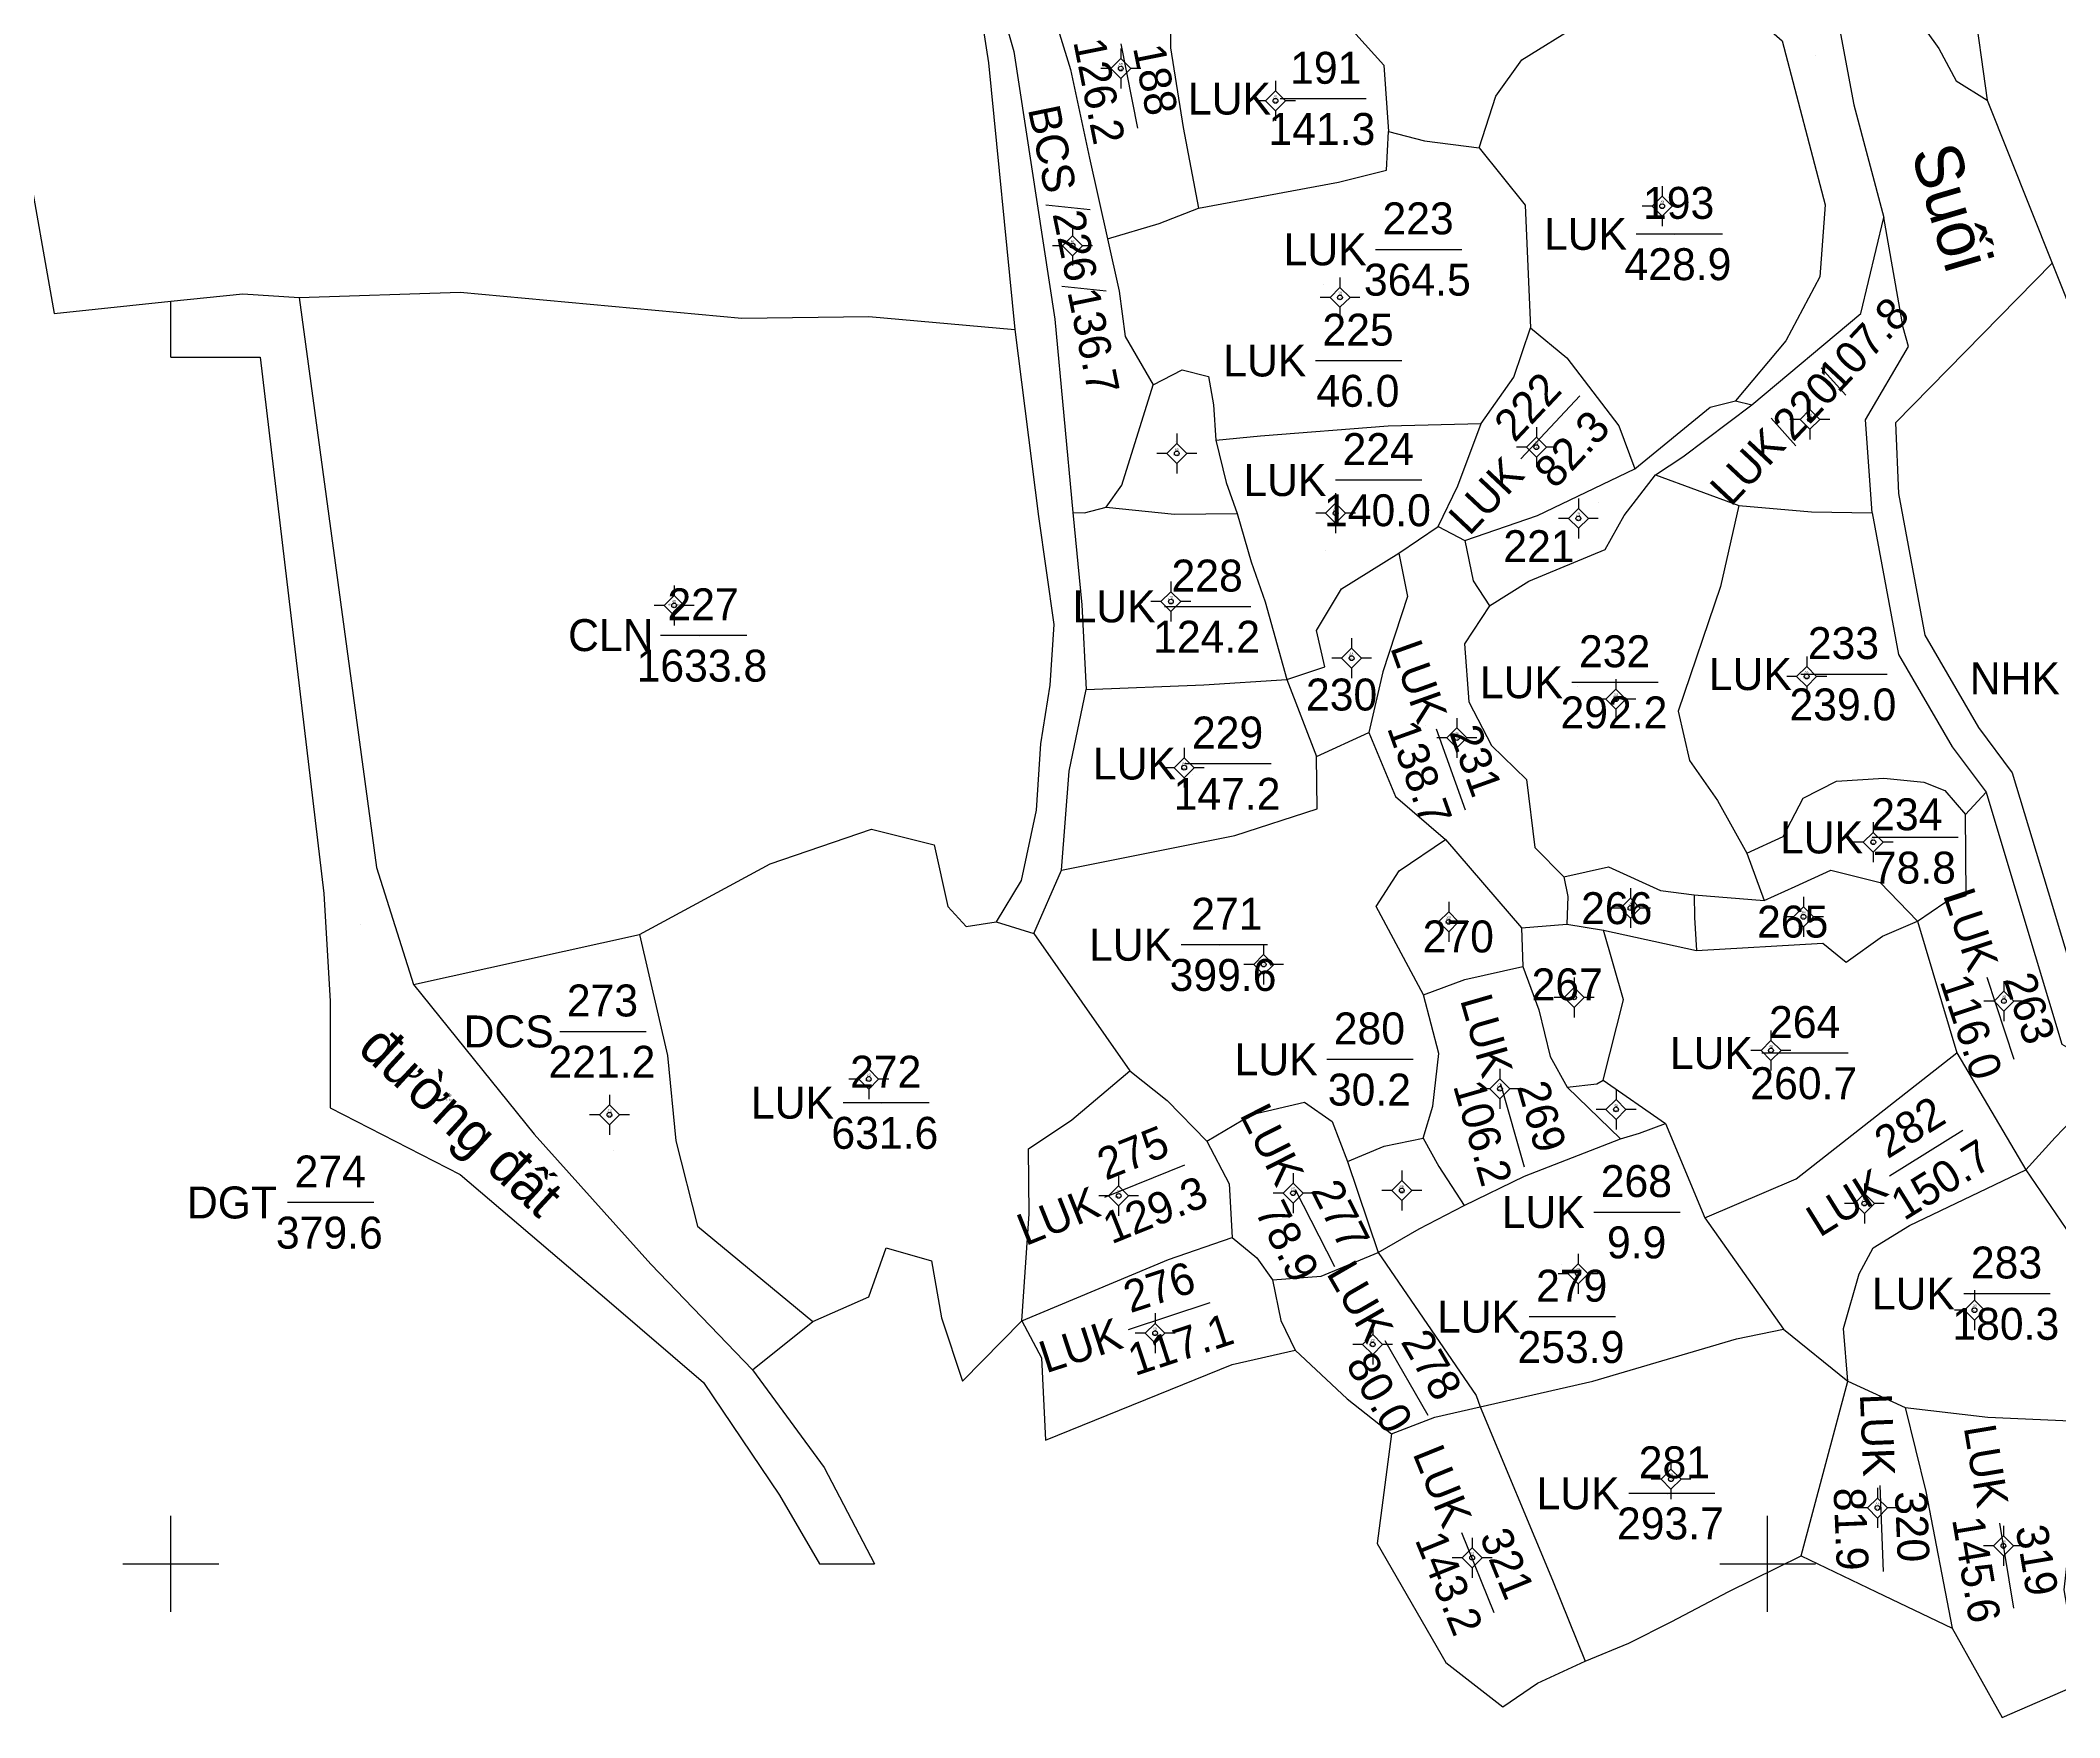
# Model space of a CAD drawing. Extents: x 550890 to 551618, y 1839259 to 1840146.
# Drawn here: x 550991.8 to 551118.3, y 1839490.4 to 1839595.4 of the extents above; entities that cross this region are included whole.
import ezdxf

# ---------------------------------------------------------------- set-up
doc = ezdxf.new("R2010")
doc.units = 0
for name, color, linetype in [('Level 10', 7, 'Continuous'), ('Level 11', 7, 'Continuous'), ('Level 13', 7, 'Continuous'), ('Level 15', 7, 'Continuous'), ('Level 2', 7, 'Continuous'), ('Level 23', 7, 'Continuous'), ('Level 24', 7, 'Continuous'), ('Level 31', 7, 'Continuous'), ('Level 4', 7, 'Continuous'), ('Level 48', 7, 'Continuous'), ('Level 63', 7, 'Continuous')]:
    doc.layers.add(name, color=color, linetype=linetype)

msp = doc.modelspace()

# ---------------------------------------------------------------- linework, layer by layer
at = {"layer": 'Level 10'}
for p, q in [((551110.98, 1839611.42), (551113.76, 1839591.67)), ((551097.99, 1839572.83), (551099.01, 1839572.58)), ((551092.97, 1839568.2), (551098.19, 1839566.27)), ((551076.9, 1839563.29), (551079.37, 1839564.97)), ((551079.37, 1839564.97), (551081.03, 1839564.09)), ((551069.9, 1839555.38), (551071.76, 1839550.56)), ((551071.76, 1839550.56), (551075.03, 1839552.06)), ((551112.39, 1839546.92), (551113.68, 1839548.32)), ((551079.82, 1839545.37), (551084.58, 1839539.82)), ((551098.7, 1839544.51), (551099.79, 1839541.54)), ((551095.4, 1839541.9), (551099.79, 1839541.54)), ((551015.19, 1839536.28), (551029.35, 1839539.41)), ((551054.05, 1839539.48), (551060.07, 1839530.88)), ((551084.58, 1839539.82), (551087.43, 1839540.05)), ((551084.58, 1839539.82), (551084.67, 1839537.41)), ((551087.43, 1839540.05), (551089.72, 1839539.69)), ((551089.72, 1839539.69), (551095.55, 1839538.4)), ((551109.38, 1839540.24), (551111.85, 1839532.01)), ((551111.85, 1839532.01), (551116.18, 1839524.68)), ((551087.44, 1839529.86), (551090.79, 1839526.62)), ((551089.71, 1839530.29), (551093.6, 1839527.57)), ((551093.6, 1839527.57), (551096.06, 1839521.67)), ((551073.69, 1839525.2), (551075.62, 1839519.49)), ((551096.06, 1839521.67), (551100.99, 1839514.69)), ((551036.43, 1839512.16), (551040.21, 1839515.17)), ((551100.99, 1839514.69), (551105.03, 1839511.45)), ((551102.11, 1839500.51), (551105.03, 1839511.45)), ((551105.03, 1839511.45), (551108.61, 1839509.8))]:
    msp.add_line(p, q, dxfattribs=at)
for points in [[(551053.44, 1839601.26), (551055.06, 1839597.77), (551056.34, 1839593.58), (551057.54, 1839588.04), (551058.66, 1839582.98)], [(551062.57, 1839598.57), (551062.61, 1839594.94), (551063.39, 1839589.96), (551064.36, 1839584.9)], [(551072.28, 1839597.96), (551075.96, 1839593.85), (551076.25, 1839589.7)], [(551088.17, 1839596.4), (551090.48, 1839597.7), (551098.46, 1839597.52), (551100.92, 1839595.38), (551103.61, 1839585.1), (551103.28, 1839580.6), (551101.14, 1839576.6), (551097.99, 1839572.83)], [(551081.93, 1839588.67), (551082.99, 1839591.91), (551084.61, 1839594.18), (551088.17, 1839596.4)], [(551064.36, 1839584.9), (551073.13, 1839586.53), (551076.14, 1839587.27), (551076.25, 1839589.7)], [(551076.25, 1839589.7), (551078.52, 1839589.11), (551081.93, 1839588.67)], [(551081.93, 1839588.67), (551084.82, 1839585.09), (551085.15, 1839577.41)], [(551058.66, 1839582.98), (551061.9, 1839583.94), (551064.36, 1839584.9)], [(551099.01, 1839572.58), (551105.85, 1839578.3), (551107.29, 1839584.32)], [(551058.66, 1839582.98), (551059.4, 1839579.71), (551059.76, 1839576.87), (551061.52, 1839573.83)], [(551117.83, 1839581.45), (551124.54, 1839564.61), (551126.95, 1839554.54), (551128.25, 1839545.83), (551138.4, 1839533.43), (551143.6, 1839525.14), (551151.67, 1839517.91)], [(551008.03, 1839579.31), (551018.12, 1839579.63), (551035.77, 1839578.02), (551043.72, 1839578.11), (551052.85, 1839577.31)], [(551082.07, 1839571.41), (551084.1, 1839574.31), (551085.15, 1839577.41)], [(551085.15, 1839577.41), (551087.43, 1839575.52), (551090.69, 1839571.26), (551091.68, 1839568.58)], [(551058.58, 1839566.18), (551059.55, 1839567.56), (551061.52, 1839573.83)], [(551061.52, 1839573.83), (551063.33, 1839574.77), (551064.99, 1839574.36), (551065.3, 1839572.59), (551065.45, 1839570.36)], [(551091.68, 1839568.58), (551096.4, 1839572.43), (551097.99, 1839572.83)], [(551092.97, 1839568.2), (551094.69, 1839569.32), (551099.01, 1839572.58)], [(551065.45, 1839570.36), (551068.24, 1839570.65), (551076.24, 1839571.27), (551082.07, 1839571.41)], [(551079.37, 1839564.97), (551080.61, 1839567.52), (551082.07, 1839571.41)], [(551065.45, 1839570.36), (551066.09, 1839567.72), (551066.78, 1839565.78)], [(551081.03, 1839564.09), (551085.59, 1839565.65), (551091.68, 1839568.58)], [(551082.59, 1839559.99), (551085.05, 1839561.53), (551089.82, 1839563.52), (551091.02, 1839565.65), (551092.97, 1839568.2)], [(551056.48, 1839565.84), (551057.22, 1839565.82), (551058.58, 1839566.18)], [(551058.58, 1839566.18), (551062.86, 1839565.74), (551066.78, 1839565.78)], [(551098.19, 1839566.27), (551097.06, 1839561.21), (551094.41, 1839553.4), (551095.1, 1839550.3), (551096.86, 1839547.8), (551098.7, 1839544.51)], [(551098.19, 1839566.27), (551102.75, 1839565.89), (551106.55, 1839565.81)], [(551066.78, 1839565.78), (551067.65, 1839562.75), (551068.54, 1839560.24), (551069.9, 1839555.38)], [(551081.03, 1839564.09), (551081.57, 1839561.57), (551082.59, 1839559.99)], [(551069.9, 1839555.38), (551072.27, 1839556.18), (551071.74, 1839558.44), (551073.31, 1839561.05), (551076.9, 1839563.29)], [(551076.9, 1839563.29), (551077.44, 1839560.57), (551075.91, 1839555.87), (551075.03, 1839552.06)], [(551082.59, 1839559.99), (551081.02, 1839557.61), (551081.3, 1839553.99), (551082.72, 1839551.24), (551084.91, 1839549.12), (551085.42, 1839544.86), (551087.24, 1839543.03)], [(551057.32, 1839554.76), (551064.7, 1839555.04), (551069.9, 1839555.38)], [(551075.03, 1839552.06), (551076.7, 1839548.05), (551079.82, 1839545.37)], [(551055.78, 1839543.44), (551066.64, 1839545.61), (551071.79, 1839547.29), (551071.76, 1839550.56)], [(551098.7, 1839544.51), (551100.98, 1839545.54), (551102.23, 1839547.96), (551104.31, 1839549.02), (551107.28, 1839549.21), (551109.79, 1839548.96), (551111.09, 1839548.43), (551112.39, 1839546.92)], [(551029.35, 1839539.41), (551037.53, 1839543.83), (551043.88, 1839546), (551047.8, 1839545.03), (551048.67, 1839541.16), (551049.82, 1839539.91), (551051.69, 1839540.2)], [(551109.38, 1839540.24), (551111.09, 1839541.41), (551112.44, 1839541.86), (551112.39, 1839546.92)], [(551078.45, 1839535.64), (551075.48, 1839541.17), (551076.92, 1839543.39), (551079.82, 1839545.37)], [(551087.24, 1839543.03), (551090.03, 1839543.64), (551093.29, 1839542.17), (551095.4, 1839541.9)], [(551099.79, 1839541.54), (551101.72, 1839542.41), (551103.96, 1839543.45), (551107.06, 1839542.67), (551109.38, 1839540.24)], [(551087.24, 1839543.03), (551087.49, 1839541.79), (551087.43, 1839540.05)], [(551095.4, 1839541.9), (551095.42, 1839540.48), (551095.55, 1839538.4)], [(551029.35, 1839539.41), (551031.11, 1839531.84), (551031.62, 1839526.5), (551032.98, 1839521.15), (551040.21, 1839515.17)], [(551089.71, 1839530.29), (551090.97, 1839535.33), (551089.72, 1839539.69)], [(551095.55, 1839538.4), (551103.47, 1839538.87), (551104.93, 1839537.67), (551107.19, 1839539.31), (551109.38, 1839540.24)], [(551078.45, 1839535.64), (551081.04, 1839536.6), (551084.67, 1839537.41)], [(551084.67, 1839537.41), (551085.67, 1839534.69), (551086.38, 1839531.78), (551087.44, 1839529.86)], [(551078.43, 1839526.66), (551079.03, 1839528.66), (551079.42, 1839531.96), (551078.45, 1839535.64)], [(551096.06, 1839521.67), (551101.78, 1839524.11), (551111.85, 1839532.01)], [(551053.3, 1839515.22), (551053.75, 1839521.92), (551053.72, 1839526), (551056.42, 1839527.81), (551060.07, 1839530.88)], [(551060.07, 1839530.88), (551062.4, 1839529.02), (551064.89, 1839526.46)], [(551116.18, 1839524.68), (551118.02, 1839526.69), (551120.62, 1839529.42), (551121.65, 1839530.7)], [(551087.44, 1839529.86), (551089.31, 1839530.06), (551089.71, 1839530.29)], [(551064.89, 1839526.46), (551067.71, 1839528.15), (551070.99, 1839528.92), (551072.74, 1839527.7), (551073.69, 1839525.2)], [(551090.79, 1839526.62), (551091.97, 1839526.98), (551093.6, 1839527.57)], [(551064.89, 1839526.46), (551066.29, 1839523.79), (551066.46, 1839520.43)], [(551073.69, 1839525.2), (551075.99, 1839526.15), (551078.43, 1839526.66)], [(551078.43, 1839526.66), (551079.42, 1839524.88), (551081, 1839522.45)], [(551081, 1839522.45), (551084.77, 1839524.28), (551090.79, 1839526.62)], [(551105.03, 1839511.45), (551104.75, 1839514.74), (551105.74, 1839518.17), (551106.61, 1839519.79), (551108.88, 1839521.19), (551116.18, 1839524.68)], [(551116.18, 1839524.68), (551119.3, 1839520.08), (551120.63, 1839514.37)], [(551075.62, 1839519.49), (551078.17, 1839520.97), (551081, 1839522.45)], [(551053.3, 1839515.22), (551062.49, 1839519.06), (551066.46, 1839520.43)], [(551066.46, 1839520.43), (551068.02, 1839519.16), (551069, 1839517.78)], [(551040.21, 1839515.17), (551043.71, 1839516.72), (551044.8, 1839519.78), (551047.64, 1839518.97), (551048.26, 1839515.4), (551049.57, 1839511.43), (551053.3, 1839515.22)], [(551069, 1839517.78), (551072.04, 1839518.02), (551075.62, 1839519.49)], [(551075.62, 1839519.49), (551081.74, 1839510.55), (551082.01, 1839509.84)], [(551069, 1839517.78), (551069.52, 1839515.24), (551070.42, 1839513.39)], [(551053.3, 1839515.22), (551054.52, 1839512.91), (551054.78, 1839507.75), (551066.47, 1839512.49), (551070.42, 1839513.39)], [(551082.01, 1839509.84), (551089.05, 1839511.43), (551098.06, 1839514.09), (551100.99, 1839514.69)], [(551070.42, 1839513.39), (551073.68, 1839510.33), (551076.44, 1839508.14)], [(551076.44, 1839508.14), (551079.17, 1839509.18), (551082.01, 1839509.84)], [(551082.01, 1839509.84), (551086.53, 1839498.98), (551088.57, 1839493.91)], [(551108.61, 1839509.8), (551113.79, 1839509.19), (551118.97, 1839508.96)], [(551108.61, 1839509.8), (551109.91, 1839504.53), (551111.56, 1839495.98)], [(551076.44, 1839508.14), (551075.54, 1839501.28), (551079.84, 1839493.82), (551083.42, 1839491.04), (551085.58, 1839492.52), (551088.57, 1839493.91)], [(551111.56, 1839495.98), (551114.69, 1839490.37), (551119.6, 1839492.5), (551118.57, 1839498.37), (551119.11, 1839503.15)], [(551088.57, 1839493.91), (551091.31, 1839495.04), (551093.96, 1839496.36), (551097.58, 1839498.27), (551102.11, 1839500.51)], [(551102.11, 1839500.51), (551106.8, 1839498.25), (551111.56, 1839495.98)]]:
    msp.add_lwpolyline(points, dxfattribs=at)
at = {"layer": 'Level 11'}
for p, q in [((551059.49, 1839594.27), (551058.87, 1839593.64)), ((551059.49, 1839594.89), (551059.49, 1839594.27)), ((551060.12, 1839593.64), (551059.49, 1839594.27)), ((551058.87, 1839593.64), (551058.24, 1839593.64)), ((551058.87, 1839593.64), (551059.49, 1839593.02)), ((551059.49, 1839593.02), (551060.12, 1839593.64)), ((551059.49, 1839593.02), (551059.49, 1839592.39)), ((551060.74, 1839593.64), (551060.12, 1839593.64)), ((551069.18, 1839592.87), (551069.18, 1839592.24)), ((551068.56, 1839591.62), (551067.93, 1839591.62)), ((551069.18, 1839592.24), (551068.56, 1839591.62)), ((551068.56, 1839591.62), (551069.18, 1839590.99)), ((551069.81, 1839591.62), (551069.18, 1839592.24)), ((551069.18, 1839590.99), (551069.81, 1839591.62)), ((551070.43, 1839591.62), (551069.81, 1839591.62)), ((551069.18, 1839590.99), (551069.18, 1839590.37)), ((551093.4, 1839586.27), (551093.4, 1839585.64)), ((551092.77, 1839585.02), (551092.15, 1839585.02)), ((551093.4, 1839585.64), (551092.77, 1839585.02)), ((551092.77, 1839585.02), (551093.4, 1839584.39)), ((551094.02, 1839585.02), (551093.4, 1839585.64)), ((551093.4, 1839584.39), (551094.02, 1839585.02)), ((551094.65, 1839585.02), (551094.02, 1839585.02)), ((551056.47, 1839583.8), (551056.47, 1839583.17)), ((551093.4, 1839584.39), (551093.4, 1839583.77)), ((551055.85, 1839582.55), (551055.22, 1839582.55)), ((551056.47, 1839583.17), (551055.85, 1839582.55)), ((551055.85, 1839582.55), (551056.47, 1839581.92)), ((551057.1, 1839582.55), (551056.47, 1839583.17)), ((551056.47, 1839581.92), (551057.1, 1839582.55)), ((551057.72, 1839582.55), (551057.1, 1839582.55)), ((551056.47, 1839581.92), (551056.47, 1839581.3)), ((551073.22, 1839579.94), (551072.6, 1839579.31)), ((551073.22, 1839580.56), (551073.22, 1839579.94)), ((551073.85, 1839579.31), (551073.22, 1839579.94)), ((551072.6, 1839579.31), (551071.97, 1839579.31)), ((551072.6, 1839579.31), (551073.22, 1839578.69)), ((551073.22, 1839578.69), (551073.85, 1839579.31)), ((551073.22, 1839578.69), (551073.22, 1839578.06)), ((551074.47, 1839579.31), (551073.85, 1839579.31)), ((551102.65, 1839572.3), (551102.03, 1839571.67)), ((551102.65, 1839572.92), (551102.65, 1839572.3)), ((551103.28, 1839571.67), (551102.65, 1839572.3)), ((551085.52, 1839571.18), (551085.52, 1839570.56)), ((551102.03, 1839571.67), (551101.4, 1839571.67)), ((551102.03, 1839571.67), (551102.65, 1839571.05)), ((551102.65, 1839571.05), (551103.28, 1839571.67)), ((551102.65, 1839571.05), (551102.65, 1839570.42)), ((551103.9, 1839571.67), (551103.28, 1839571.67)), ((551063, 1839570.16), (551062.37, 1839569.54)), ((551063, 1839570.79), (551063, 1839570.16)), ((551063.62, 1839569.54), (551063, 1839570.16)), ((551084.9, 1839569.93), (551084.27, 1839569.93)), ((551085.52, 1839570.56), (551084.9, 1839569.93)), ((551084.9, 1839569.93), (551085.52, 1839569.31)), ((551086.15, 1839569.93), (551085.52, 1839570.56)), ((551085.52, 1839569.31), (551086.15, 1839569.93)), ((551086.77, 1839569.93), (551086.15, 1839569.93)), ((551062.37, 1839569.54), (551061.75, 1839569.54)), ((551062.37, 1839569.54), (551063, 1839568.91)), ((551063, 1839568.91), (551063.62, 1839569.54)), ((551063, 1839568.91), (551063, 1839568.29)), ((551064.25, 1839569.54), (551063.62, 1839569.54)), ((551085.52, 1839569.31), (551085.52, 1839568.68)), ((551072.95, 1839566.43), (551072.32, 1839565.8)), ((551072.95, 1839567.05), (551072.95, 1839566.43)), ((551073.57, 1839565.8), (551072.95, 1839566.43)), ((551088.15, 1839566.1), (551087.53, 1839565.47)), ((551088.15, 1839566.72), (551088.15, 1839566.1)), ((551088.78, 1839565.47), (551088.15, 1839566.1)), ((551072.32, 1839565.8), (551071.7, 1839565.8)), ((551072.32, 1839565.8), (551072.95, 1839565.18)), ((551072.95, 1839565.18), (551073.57, 1839565.8)), ((551072.95, 1839565.18), (551072.95, 1839564.55)), ((551074.2, 1839565.8), (551073.57, 1839565.8)), ((551087.53, 1839565.47), (551086.9, 1839565.47)), ((551087.53, 1839565.47), (551088.15, 1839564.85)), ((551088.15, 1839564.85), (551088.78, 1839565.47)), ((551088.15, 1839564.85), (551088.15, 1839564.22)), ((551089.4, 1839565.47), (551088.78, 1839565.47)), ((551031.52, 1839561.27), (551031.52, 1839560.64)), ((551062.63, 1839560.88), (551062, 1839560.26)), ((551062.63, 1839561.51), (551062.63, 1839560.88)), ((551063.25, 1839560.26), (551062.63, 1839560.88)), ((551030.89, 1839560.02), (551030.27, 1839560.02)), ((551031.52, 1839560.64), (551030.89, 1839560.02)), ((551030.89, 1839560.02), (551031.52, 1839559.39)), ((551032.14, 1839560.02), (551031.52, 1839560.64)), ((551031.52, 1839559.39), (551032.14, 1839560.02)), ((551032.77, 1839560.02), (551032.14, 1839560.02)), ((551062, 1839560.26), (551061.38, 1839560.26)), ((551062, 1839560.26), (551062.63, 1839559.63)), ((551062.63, 1839559.63), (551063.25, 1839560.26)), ((551062.63, 1839559.63), (551062.63, 1839559.01)), ((551063.88, 1839560.26), (551063.25, 1839560.26)), ((551031.52, 1839559.39), (551031.52, 1839558.77)), ((551073.95, 1839557.35), (551073.32, 1839556.72)), ((551073.95, 1839557.97), (551073.95, 1839557.35)), ((551074.57, 1839556.72), (551073.95, 1839557.35)), ((551073.32, 1839556.72), (551072.7, 1839556.72)), ((551073.32, 1839556.72), (551073.95, 1839556.1)), ((551073.95, 1839556.1), (551074.57, 1839556.72)), ((551073.95, 1839556.1), (551073.95, 1839555.47)), ((551075.2, 1839556.72), (551074.57, 1839556.72)), ((551102.45, 1839556.2), (551101.82, 1839555.57)), ((551102.45, 1839556.82), (551102.45, 1839556.2)), ((551103.07, 1839555.57), (551102.45, 1839556.2)), ((551090.5, 1839554.77), (551089.87, 1839554.15)), ((551090.5, 1839555.4), (551090.5, 1839554.77)), ((551091.12, 1839554.15), (551090.5, 1839554.77)), ((551101.82, 1839555.57), (551101.2, 1839555.57)), ((551101.82, 1839555.57), (551102.45, 1839554.95)), ((551102.45, 1839554.95), (551103.07, 1839555.57)), ((551102.45, 1839554.95), (551102.45, 1839554.32)), ((551103.7, 1839555.57), (551103.07, 1839555.57)), ((551089.87, 1839554.15), (551089.25, 1839554.15)), ((551089.87, 1839554.15), (551090.5, 1839553.52)), ((551090.5, 1839553.52), (551091.12, 1839554.15)), ((551090.5, 1839553.52), (551090.5, 1839552.9)), ((551091.75, 1839554.15), (551091.12, 1839554.15)), ((551080.54, 1839552.35), (551079.92, 1839551.72)), ((551080.54, 1839552.97), (551080.54, 1839552.35)), ((551081.17, 1839551.72), (551080.54, 1839552.35)), ((551063.46, 1839551.11), (551063.46, 1839550.48)), ((551079.92, 1839551.72), (551079.29, 1839551.72)), ((551079.92, 1839551.72), (551080.54, 1839551.1)), ((551080.54, 1839551.1), (551081.17, 1839551.72)), ((551080.54, 1839551.1), (551080.54, 1839550.47)), ((551081.79, 1839551.72), (551081.17, 1839551.72)), ((551062.84, 1839549.86), (551062.21, 1839549.86)), ((551063.46, 1839550.48), (551062.84, 1839549.86)), ((551062.84, 1839549.86), (551063.46, 1839549.23)), ((551064.09, 1839549.86), (551063.46, 1839550.48)), ((551063.46, 1839549.23), (551064.09, 1839549.86)), ((551064.71, 1839549.86), (551064.09, 1839549.86)), ((551063.46, 1839549.23), (551063.46, 1839548.61)), ((551106.62, 1839545.81), (551105.99, 1839545.19)), ((551106.62, 1839546.44), (551106.62, 1839545.81)), ((551107.24, 1839545.19), (551106.62, 1839545.81)), ((551105.99, 1839545.19), (551105.37, 1839545.19)), ((551105.99, 1839545.19), (551106.62, 1839544.56)), ((551106.62, 1839544.56), (551107.24, 1839545.19)), ((551106.62, 1839544.56), (551106.62, 1839543.94)), ((551107.87, 1839545.19), (551107.24, 1839545.19)), ((551091.41, 1839542.32), (551091.41, 1839541.69)), ((551080.03, 1839540.83), (551079.4, 1839540.2)), ((551080.03, 1839541.45), (551080.03, 1839540.83)), ((551080.65, 1839540.2), (551080.03, 1839540.83)), ((551090.78, 1839541.07), (551090.16, 1839541.07)), ((551091.41, 1839541.69), (551090.78, 1839541.07)), ((551090.78, 1839541.07), (551091.41, 1839540.44)), ((551092.03, 1839541.07), (551091.41, 1839541.69)), ((551091.41, 1839540.44), (551092.03, 1839541.07)), ((551092.66, 1839541.07), (551092.03, 1839541.07)), ((551102.25, 1839541.14), (551101.63, 1839540.52)), ((551102.25, 1839541.77), (551102.25, 1839541.14)), ((551102.88, 1839540.52), (551102.25, 1839541.14)), ((551079.4, 1839540.2), (551078.78, 1839540.2)), ((551079.4, 1839540.2), (551080.03, 1839539.58)), ((551080.03, 1839539.58), (551080.65, 1839540.2)), ((551080.03, 1839539.58), (551080.03, 1839538.95)), ((551081.28, 1839540.2), (551080.65, 1839540.2)), ((551091.41, 1839540.44), (551091.41, 1839539.82)), ((551101.63, 1839540.52), (551101, 1839540.52)), ((551101.63, 1839540.52), (551102.25, 1839539.89)), ((551102.25, 1839539.89), (551102.88, 1839540.52)), ((551102.25, 1839539.89), (551102.25, 1839539.27)), ((551103.5, 1839540.52), (551102.88, 1839540.52)), ((551068.44, 1839538.15), (551067.82, 1839537.53)), ((551068.44, 1839538.78), (551068.44, 1839538.15)), ((551069.07, 1839537.53), (551068.44, 1839538.15)), ((551067.82, 1839537.53), (551067.19, 1839537.53)), ((551067.82, 1839537.53), (551068.44, 1839536.9)), ((551068.44, 1839536.9), (551069.07, 1839537.53)), ((551068.44, 1839536.9), (551068.44, 1839536.28)), ((551069.69, 1839537.53), (551069.07, 1839537.53)), ((551087.88, 1839536.09), (551087.26, 1839535.47)), ((551087.88, 1839536.72), (551087.88, 1839536.09)), ((551088.51, 1839535.47), (551087.88, 1839536.09)), ((551114.8, 1839535.86), (551114.18, 1839535.24)), ((551114.8, 1839536.49), (551114.8, 1839535.86)), ((551115.43, 1839535.24), (551114.8, 1839535.86)), ((551087.26, 1839535.47), (551086.63, 1839535.47)), ((551087.26, 1839535.47), (551087.88, 1839534.84)), ((551087.88, 1839534.84), (551088.51, 1839535.47)), ((551087.88, 1839534.84), (551087.88, 1839534.22)), ((551089.13, 1839535.47), (551088.51, 1839535.47)), ((551114.18, 1839535.24), (551113.55, 1839535.24)), ((551114.18, 1839535.24), (551114.8, 1839534.61)), ((551114.8, 1839534.61), (551115.43, 1839535.24)), ((551114.8, 1839534.61), (551114.8, 1839533.99)), ((551116.05, 1839535.24), (551115.43, 1839535.24)), ((551100.21, 1839533.4), (551100.21, 1839532.77)), ((551099.59, 1839532.15), (551098.96, 1839532.15)), ((551100.21, 1839532.77), (551099.59, 1839532.15)), ((551099.59, 1839532.15), (551100.21, 1839531.52)), ((551100.84, 1839532.15), (551100.21, 1839532.77)), ((551100.21, 1839531.52), (551100.84, 1839532.15)), ((551101.46, 1839532.15), (551100.84, 1839532.15)), ((551043.71, 1839530.98), (551043.08, 1839530.36)), ((551043.71, 1839531.61), (551043.71, 1839530.98)), ((551044.33, 1839530.36), (551043.71, 1839530.98)), ((551083.24, 1839531), (551083.24, 1839530.38)), ((551100.21, 1839531.52), (551100.21, 1839530.9)), ((551027.47, 1839529.37), (551027.47, 1839528.75)), ((551043.08, 1839530.36), (551042.46, 1839530.36)), ((551043.08, 1839530.36), (551043.71, 1839529.73)), ((551043.71, 1839529.73), (551044.33, 1839530.36)), ((551043.71, 1839529.73), (551043.71, 1839529.11)), ((551044.96, 1839530.36), (551044.33, 1839530.36)), ((551082.61, 1839529.75), (551081.99, 1839529.75)), ((551083.24, 1839530.38), (551082.61, 1839529.75)), ((551082.61, 1839529.75), (551083.24, 1839529.13)), ((551083.86, 1839529.75), (551083.24, 1839530.38)), ((551083.24, 1839529.13), (551083.86, 1839529.75)), ((551084.49, 1839529.75), (551083.86, 1839529.75)), ((551090.51, 1839529.71), (551090.51, 1839529.08)), ((551026.85, 1839528.12), (551026.22, 1839528.12)), ((551027.47, 1839528.75), (551026.85, 1839528.12)), ((551026.85, 1839528.12), (551027.47, 1839527.5)), ((551028.1, 1839528.12), (551027.47, 1839528.75)), ((551027.47, 1839527.5), (551028.1, 1839528.12)), ((551028.72, 1839528.12), (551028.1, 1839528.12)), ((551083.24, 1839529.13), (551083.24, 1839528.5)), ((551089.88, 1839528.46), (551089.26, 1839528.46)), ((551090.51, 1839529.08), (551089.88, 1839528.46)), ((551089.88, 1839528.46), (551090.51, 1839527.83)), ((551091.13, 1839528.46), (551090.51, 1839529.08)), ((551090.51, 1839527.83), (551091.13, 1839528.46)), ((551091.76, 1839528.46), (551091.13, 1839528.46)), ((551027.47, 1839527.5), (551027.47, 1839526.87)), ((551090.51, 1839527.83), (551090.51, 1839527.21)), ((551059.36, 1839524.29), (551059.36, 1839523.67)), ((551070.28, 1839524.46), (551070.28, 1839523.83)), ((551077.09, 1839524.63), (551077.09, 1839524.01)), ((551058.73, 1839523.04), (551058.11, 1839523.04)), ((551059.36, 1839523.67), (551058.73, 1839523.04)), ((551058.73, 1839523.04), (551059.36, 1839522.42)), ((551059.98, 1839523.04), (551059.36, 1839523.67)), ((551059.36, 1839522.42), (551059.98, 1839523.04)), ((551060.61, 1839523.04), (551059.98, 1839523.04)), ((551069.66, 1839523.21), (551069.03, 1839523.21)), ((551070.28, 1839523.83), (551069.66, 1839523.21)), ((551069.66, 1839523.21), (551070.28, 1839522.58)), ((551070.91, 1839523.21), (551070.28, 1839523.83)), ((551070.28, 1839522.58), (551070.91, 1839523.21)), ((551071.53, 1839523.21), (551070.91, 1839523.21)), ((551076.47, 1839523.38), (551075.84, 1839523.38)), ((551077.09, 1839524.01), (551076.47, 1839523.38)), ((551076.47, 1839523.38), (551077.09, 1839522.76)), ((551077.72, 1839523.38), (551077.09, 1839524.01)), ((551077.09, 1839522.76), (551077.72, 1839523.38)), ((551078.34, 1839523.38), (551077.72, 1839523.38)), ((551106.06, 1839523.19), (551105.44, 1839522.56)), ((551106.06, 1839523.81), (551106.06, 1839523.19)), ((551106.69, 1839522.56), (551106.06, 1839523.19)), ((551059.36, 1839522.42), (551059.36, 1839521.79)), ((551070.28, 1839522.58), (551070.28, 1839521.96)), ((551077.09, 1839522.76), (551077.09, 1839522.13)), ((551105.44, 1839522.56), (551104.81, 1839522.56)), ((551105.44, 1839522.56), (551106.06, 1839521.94)), ((551106.06, 1839521.94), (551106.69, 1839522.56)), ((551106.06, 1839521.94), (551106.06, 1839521.31)), ((551107.31, 1839522.56), (551106.69, 1839522.56)), ((551088.13, 1839519.41), (551088.13, 1839518.78)), ((551087.51, 1839518.16), (551086.88, 1839518.16)), ((551088.13, 1839518.78), (551087.51, 1839518.16)), ((551087.51, 1839518.16), (551088.13, 1839517.53)), ((551088.76, 1839518.16), (551088.13, 1839518.78)), ((551088.13, 1839517.53), (551088.76, 1839518.16)), ((551089.38, 1839518.16), (551088.76, 1839518.16)), ((551088.13, 1839517.53), (551088.13, 1839516.91)), ((551112.96, 1839517.13), (551112.96, 1839516.51)), ((551061.64, 1839515.69), (551061.64, 1839515.06)), ((551112.34, 1839515.88), (551111.71, 1839515.88)), ((551112.96, 1839516.51), (551112.34, 1839515.88)), ((551112.34, 1839515.88), (551112.96, 1839515.26)), ((551113.59, 1839515.88), (551112.96, 1839516.51)), ((551112.96, 1839515.26), (551113.59, 1839515.88)), ((551114.21, 1839515.88), (551113.59, 1839515.88)), ((551061.01, 1839514.44), (551060.39, 1839514.44)), ((551061.64, 1839515.06), (551061.01, 1839514.44)), ((551061.01, 1839514.44), (551061.64, 1839513.81)), ((551062.26, 1839514.44), (551061.64, 1839515.06)), ((551061.64, 1839513.81), (551062.26, 1839514.44)), ((551062.89, 1839514.44), (551062.26, 1839514.44)), ((551075.27, 1839514.36), (551074.64, 1839513.74)), ((551075.27, 1839514.99), (551075.27, 1839514.36)), ((551075.89, 1839513.74), (551075.27, 1839514.36)), ((551112.96, 1839515.26), (551112.96, 1839514.63)), ((551061.64, 1839513.81), (551061.64, 1839513.19)), ((551074.64, 1839513.74), (551074.02, 1839513.74)), ((551074.64, 1839513.74), (551075.27, 1839513.11)), ((551075.27, 1839513.11), (551075.89, 1839513.74)), ((551075.27, 1839513.11), (551075.27, 1839512.49)), ((551076.52, 1839513.74), (551075.89, 1839513.74)), ((551093.95, 1839506.55), (551093.95, 1839505.92)), ((551093.33, 1839505.3), (551092.7, 1839505.3)), ((551093.95, 1839505.92), (551093.33, 1839505.3)), ((551093.33, 1839505.3), (551093.95, 1839504.67)), ((551094.58, 1839505.3), (551093.95, 1839505.92)), ((551093.95, 1839504.67), (551094.58, 1839505.3)), ((551095.2, 1839505.3), (551094.58, 1839505.3)), ((551093.95, 1839504.67), (551093.95, 1839504.05)), ((551106.88, 1839504.12), (551106.26, 1839503.5)), ((551106.88, 1839504.75), (551106.88, 1839504.12)), ((551107.51, 1839503.5), (551106.88, 1839504.12)), ((551106.26, 1839503.5), (551105.63, 1839503.5)), ((551106.26, 1839503.5), (551106.88, 1839502.87)), ((551106.88, 1839502.87), (551107.51, 1839503.5)), ((551106.88, 1839502.87), (551106.88, 1839502.25)), ((551108.13, 1839503.5), (551107.51, 1839503.5)), ((551081.5, 1839501.63), (551081.5, 1839501.01)), ((551114.77, 1839501.75), (551114.15, 1839501.12)), ((551114.77, 1839502.37), (551114.77, 1839501.75)), ((551115.4, 1839501.12), (551114.77, 1839501.75)), ((551080.87, 1839500.38), (551080.25, 1839500.38)), ((551081.5, 1839501.01), (551080.87, 1839500.38)), ((551080.87, 1839500.38), (551081.5, 1839499.76)), ((551082.12, 1839500.38), (551081.5, 1839501.01)), ((551081.5, 1839499.76), (551082.12, 1839500.38)), ((551082.75, 1839500.38), (551082.12, 1839500.38)), ((551114.15, 1839501.12), (551113.52, 1839501.12)), ((551114.15, 1839501.12), (551114.77, 1839500.5)), ((551114.77, 1839500.5), (551115.4, 1839501.12)), ((551114.77, 1839500.5), (551114.77, 1839499.87)), ((551116.02, 1839501.12), (551115.4, 1839501.12)), ((551081.5, 1839499.76), (551081.5, 1839499.13))]:
    msp.add_line(p, q, dxfattribs=at)
for centre in [(551059.49, 1839593.64), (551069.18, 1839591.62), (551093.4, 1839585.02), (551056.47, 1839582.55), (551073.22, 1839579.31), (551102.65, 1839571.67), (551085.52, 1839569.93), (551063, 1839569.54), (551072.95, 1839565.8), (551088.15, 1839565.47), (551031.52, 1839560.02), (551062.63, 1839560.26), (551073.95, 1839556.72), (551102.45, 1839555.57), (551090.5, 1839554.15), (551080.54, 1839551.72), (551063.46, 1839549.86), (551106.62, 1839545.19), (551091.41, 1839541.07), (551102.25, 1839540.52), (551080.03, 1839540.2), (551068.44, 1839537.53), (551087.88, 1839535.47), (551114.8, 1839535.24), (551100.21, 1839532.15), (551043.71, 1839530.36), (551083.24, 1839529.75), (551027.47, 1839528.12), (551090.51, 1839528.46), (551059.36, 1839523.04), (551070.28, 1839523.21), (551077.09, 1839523.38), (551106.06, 1839522.56), (551088.13, 1839518.16), (551112.96, 1839515.88), (551061.64, 1839514.44), (551075.27, 1839513.74), (551093.95, 1839505.3), (551106.88, 1839503.5), (551081.5, 1839500.38), (551114.77, 1839501.12)]:
    msp.add_circle(centre, 0.15, dxfattribs=at)
at = {"layer": 'Level 13'}
for p, q in [((551059.49, 1839595.19), (551060.55, 1839589.9)), ((551103, 1839594.46), (551103, 1839594.46)), ((551059.65, 1839593.21), (551059.65, 1839593.21)), ((551069.47, 1839591.76), (551074.87, 1839591.76)), ((551069.61, 1839591.78), (551069.61, 1839591.78)), ((551054.79, 1839585.11), (551057.57, 1839584.82)), ((551056.4, 1839584.19), (551056.4, 1839584.19)), ((551091.77, 1839583.29), (551097.17, 1839583.29)), ((551094.19, 1839583.23), (551094.19, 1839583.23)), ((551075.45, 1839582.32), (551080.85, 1839582.32)), ((551055.8, 1839580.02), (551058.58, 1839579.73)), ((551072.17, 1839580.09), (551072.17, 1839580.09)), ((551071.69, 1839575.36), (551077.09, 1839575.36)), ((551104.89, 1839573.18), (551103.36, 1839574.9)), ((551105.11, 1839575.12), (551105.11, 1839575.12)), ((551084.55, 1839569.21), (551088.25, 1839573.14)), ((551101.77, 1839570.01), (551100.23, 1839571.74)), ((551062.94, 1839570.28), (551062.94, 1839570.28)), ((551086.35, 1839570.79), (551086.35, 1839570.79)), ((551072.94, 1839567.88), (551078.34, 1839567.88)), ((551089.44, 1839566.45), (551089.44, 1839566.45)), ((551072.29, 1839563.45), (551072.29, 1839563.45)), ((551062.24, 1839559.96), (551067.64, 1839559.96)), ((551062.73, 1839560.51), (551062.73, 1839560.51)), ((551030.67, 1839558.15), (551036.07, 1839558.15)), ((551033.08, 1839558.09), (551033.08, 1839558.09)), ((551074.18, 1839556.96), (551074.18, 1839556.96)), ((551087.75, 1839555.22), (551093.15, 1839555.22)), ((551088.08, 1839554.95), (551088.08, 1839554.95)), ((551102.09, 1839555.72), (551107.49, 1839555.72)), ((551102.09, 1839555.46), (551102.09, 1839555.46)), ((551078.6, 1839552.47), (551078.6, 1839552.47)), ((551079.24, 1839552.3), (551081.06, 1839547.21)), ((551063.52, 1839550.12), (551068.92, 1839550.12)), ((551064.01, 1839549.45), (551064.01, 1839549.45)), ((551105.82, 1839544.75), (551105.82, 1839544.75)), ((551106.54, 1839545.5), (551111.94, 1839545.5)), ((551091.44, 1839541.04), (551091.44, 1839541.04)), ((551011.85, 1839540.02), (551011.85, 1839540.02)), ((551079.89, 1839540.54), (551079.89, 1839540.54)), ((551102.24, 1839540.58), (551102.24, 1839540.58)), ((551063.28, 1839538.78), (551068.68, 1839538.78)), ((551065.69, 1839538.71), (551065.69, 1839538.71)), ((551113.74, 1839536.73), (551115.43, 1839531.6)), ((551113.85, 1839536.57), (551113.85, 1839536.57)), ((551088.22, 1839534.99), (551088.22, 1839534.99)), ((551024.37, 1839533.34), (551029.77, 1839533.34)), ((551099.65, 1839532), (551105.05, 1839532)), ((551072.4, 1839531.6), (551077.8, 1839531.6)), ((551100.24, 1839531.01), (551100.24, 1839531.01)), ((551083.27, 1839530.05), (551084.76, 1839524.86)), ((551083.28, 1839529.98), (551083.28, 1839529.98)), ((551042.1, 1839528.89), (551047.5, 1839528.89)), ((551044.51, 1839528.82), (551044.51, 1839528.82)), ((551090.6, 1839528.47), (551090.6, 1839528.47)), ((551107.64, 1839524.3), (551112.22, 1839527.15)), ((551027.73, 1839525.87), (551027.73, 1839525.87)), ((551058.5, 1839522.97), (551063.51, 1839524.98)), ((551060.03, 1839523.1), (551060.03, 1839523.1)), ((551070.31, 1839523.38), (551070.31, 1839523.38)), ((551070.42, 1839523.44), (551072.87, 1839518.63)), ((551077.49, 1839523.1), (551077.49, 1839523.1)), ((551007.31, 1839522.64), (551012.71, 1839522.64)), ((551089.12, 1839522.03), (551094.52, 1839522.03)), ((551103.25, 1839521.79), (551103.25, 1839521.79)), ((551087.12, 1839518.76), (551087.12, 1839518.76)), ((551112.3, 1839516.93), (551117.7, 1839516.93)), ((551112.71, 1839516.87), (551112.71, 1839516.87)), ((551059.97, 1839514.67), (551065.1, 1839516.36)), ((551085.07, 1839515.48), (551090.47, 1839515.48)), ((551061.97, 1839514.13), (551061.97, 1839514.13)), ((551074.84, 1839513.85), (551074.84, 1839513.85)), ((551076.03, 1839513.99), (551078.73, 1839509.31)), ((551091.3, 1839504.43), (551096.7, 1839504.43)), ((551093.71, 1839504.37), (551093.71, 1839504.37)), ((551107.02, 1839504.91), (551107.24, 1839499.51)), ((551106.52, 1839503.76), (551106.52, 1839503.76)), ((551080.84, 1839501.96), (551082.86, 1839496.95)), ((551114.52, 1839502.55), (551115.41, 1839497.22)), ((551080.94, 1839500.5), (551080.94, 1839500.5)), ((551114.76, 1839500.15), (551114.76, 1839500.15))]:
    msp.add_line(p, q, dxfattribs=at)
at = {"layer": 'Level 23'}
for points in [[(550971.81, 1839747.18), (550975.05, 1839739.21), (550976.28, 1839730.47), (550977.29, 1839721.18), (550977.98, 1839708.69), (550980.41, 1839693.74), (550985.89, 1839642.32), (550987.22, 1839632.48), (550988.69, 1839607.74), (550989.77, 1839594.9), (550990.91, 1839588.36), (550992.69, 1839578.3), (551000, 1839579.07), (551004.5, 1839579.54), (551008.03, 1839579.31)], [(551008.03, 1839579.31), (551012.89, 1839543.6), (551015.19, 1839536.28)], [(551000, 1839575.56), (551005.59, 1839575.57), (551009.58, 1839541.97), (551009.97, 1839535.24), (551009.97, 1839528.56), (551018.13, 1839524.38), (551027.46, 1839516.42), (551033.36, 1839511.35), (551038.12, 1839504.31), (551040.63, 1839500)], [(551015.19, 1839536.28), (551022.75, 1839526.91), (551030.06, 1839518.77), (551036.43, 1839512.16)], [(551036.43, 1839512.16), (551040.92, 1839506.04), (551044.07, 1839500)]]:
    msp.add_lwpolyline(points, dxfattribs=at)
at = {"layer": 'Level 24'}
for p, q in [((551000, 1839575.56), (551000, 1839579.07)), ((551040.63, 1839500), (551044.07, 1839500))]:
    msp.add_line(p, q, dxfattribs=at)
at = {"layer": 'Level 31'}
for p, q in [((551113.76, 1839591.67), (551117.83, 1839581.45)), ((551054.05, 1839539.48), (551055.78, 1839543.44)), ((551051.69, 1839540.2), (551054.05, 1839539.48))]:
    msp.add_line(p, q, dxfattribs=at)
for points in [[(551028.87, 1839670.83), (551030.41, 1839665.47), (551031.39, 1839661.15), (551032.01, 1839657.93), (551032.92, 1839649.42), (551034.96, 1839643.2), (551036.35, 1839639.89), (551038.5, 1839634.46), (551042.07, 1839626.49), (551044.34, 1839619.13), (551044.42, 1839616.06), (551046.23, 1839607.84), (551050.02, 1839603.18), (551050.36, 1839599.54), (551051.21, 1839594), (551052.85, 1839577.31)], [(551098.15, 1839618.64), (551096.74, 1839616.44), (551096.33, 1839615.38), (551102.79, 1839605.99), (551107.31, 1839598.2), (551108.56, 1839597.93), (551110.73, 1839594.89), (551111.81, 1839592.88), (551113.76, 1839591.67)], [(551094.11, 1839616.07), (551094.6, 1839612.88), (551099.06, 1839607.14), (551103.82, 1839599.85), (551105.41, 1839591.38), (551107.29, 1839584.32)], [(551051.82, 1839602.34), (551051.32, 1839599.93), (551052.79, 1839594.71), (551055.37, 1839577.95), (551056.48, 1839565.84)], [(551106.55, 1839565.81), (551106.14, 1839571.64), (551108.82, 1839576.24), (551108.49, 1839577.42), (551107.29, 1839584.32)], [(551117.83, 1839581.45), (551108.02, 1839571.46), (551108.19, 1839567.02), (551109.84, 1839558.15), (551113.2, 1839552.38), (551115.32, 1839549.54), (551117.58, 1839542.09), (551120.07, 1839533.75), (551125.58, 1839532.04), (551127.91, 1839530.48), (551130.26, 1839528.35), (551131.93, 1839525.43), (551134.55, 1839520.6), (551140.58, 1839514.57)], [(551052.85, 1839577.31), (551054.33, 1839565.58), (551055.3, 1839558.82), (551055.04, 1839555.03), (551054.47, 1839551.36), (551054.19, 1839547.19), (551053.25, 1839542.8), (551051.69, 1839540.2)], [(551056.48, 1839565.84), (551057.05, 1839560.06), (551057.32, 1839554.76)], [(551106.55, 1839565.81), (551108.2, 1839556.94), (551111.56, 1839551.17), (551113.68, 1839548.32)], [(551055.78, 1839543.44), (551056.26, 1839549.65), (551057.32, 1839554.76)], [(551113.68, 1839548.32), (551115.93, 1839540.88), (551118.43, 1839532.54), (551121.65, 1839530.7)]]:
    msp.add_lwpolyline(points, dxfattribs=at)
at = {"layer": 'Level 63'}
for points in [[(551000, 1839497), (551000, 1839503)], [(551100, 1839497), (551100, 1839503)], [(550997, 1839500), (551003, 1839500)], [(551097, 1839500), (551103, 1839500)]]:
    msp.add_lwpolyline(points, dxfattribs=at)

# ---------------------------------------------------------------- texts
at = {"layer": 'Level 13'}
for s, height, rotation, p in [('188', 2, 281.3214, (551060.25, 1839594.95)), ('226', 2, 281.5585, (551055.21, 1839584.54)), ('222', 2, 46.7269, (551084.16, 1839570.17)), ('220', 2, 46.8791, (551101.6, 1839570.21)), ('231', 2, 289.7177, (551080.04, 1839552.08)), ('263', 2, 288.2755, (551114.76, 1839536.61)), ('269', 2, 285.9612, (551084.29, 1839529.9)), ('282', 2, 31.8638, (551107.52, 1839525.33)), ('275', 2, 21.9279, (551058.55, 1839523.99)), ('277', 2, 296.9027, (551071.36, 1839523.39)), ('276', 2, 18.2396, (551060.09, 1839515.69)), ('278', 2, 300.0311, (551076.99, 1839513.91)), ('320', 2, 272.3556, (551107.97, 1839504.52)), ('321', 1.99, 292.0571, (551081.94, 1839501.72)), ('319', 2, 279.4721, (551115.52, 1839502.27))]:
    msp.add_text(s, height=height, rotation=rotation, dxfattribs=at).set_placement(p)
for s, p in [('191', (551070.1, 1839592.69)), ('193', (551092.2, 1839584.23)), ('223', (551075.88, 1839583.26)), ('225', (551072.12, 1839576.29)), ('224', (551073.38, 1839568.81)), ('221', (551083.45, 1839562.73)), ('228', (551062.67, 1839560.89)), ('227', (551031.1, 1839559.09)), ('233', (551102.52, 1839556.66)), ('232', (551088.19, 1839556.15)), ('230', (551071.09, 1839553.44)), ('229', (551063.95, 1839551.06)), ('234', (551106.49, 1839545.94)), ('266', (551088.32, 1839540.06)), ('271', (551063.91, 1839539.71)), ('265', (551099.34, 1839539.22)), ('270', (551078.4, 1839538.29)), ('267', (551085.22, 1839535.29)), ('273', (551024.8, 1839534.28)), ('280', (551072.83, 1839532.53)), ('264', (551100.09, 1839532.93)), ('272', (551042.54, 1839529.82)), ('274', (551007.75, 1839523.57)), ('268', (551089.55, 1839522.97)), ('283', (551112.73, 1839517.87)), ('279', (551085.5, 1839516.42)), ('281', (551091.93, 1839505.36))]:
    msp.add_text(s, height=2, dxfattribs=at).set_placement(p)
at = {"layer": 'Level 15'}
for s, p in [('LUK', (551059.35, 1839593.77)), ('188', (551059.39, 1839593.89)), ('Khối 2', (551059.3, 1839593.53)), ('.', (551059.48, 1839593.65)), ('Khối 2', (551068.99, 1839591.5)), ('LUK', (551069.04, 1839591.74)), ('191', (551069.08, 1839591.86)), ('.', (551069.17, 1839591.62)), ('Khối 2', (551093.2, 1839584.9)), ('LUK', (551093.25, 1839585.14)), ('193', (551093.29, 1839585.26)), ('.', (551093.38, 1839585.02)), ('Khối 2', (551056.28, 1839582.43)), ('DNL', (551056.34, 1839582.67)), ('226', (551056.37, 1839582.79)), ('.', (551056.46, 1839582.55)), ('Khối 2', (551073.03, 1839579.2)), ('LUK', (551073.08, 1839579.44)), ('223', (551073.12, 1839579.56)), ('.', (551073.21, 1839579.32)), ('Khối 2', (551102.46, 1839571.56)), ('LUK', (551102.51, 1839571.8)), ('220', (551102.55, 1839571.92)), ('.', (551102.64, 1839571.68)), ('LUK', (551062.85, 1839569.66)), ('225', (551062.89, 1839569.78)), ('Khối 2', (551085.33, 1839569.82)), ('LUK', (551085.38, 1839570.06)), ('222', (551085.42, 1839570.18)), ('.', (551085.51, 1839569.94)), ('Khối 2', (551062.8, 1839569.42)), ('.', (551062.98, 1839569.54)), ('LUK', (551072.8, 1839565.93)), ('224', (551072.84, 1839566.05)), ('Khối 2', (551072.75, 1839565.69)), ('.', (551072.93, 1839565.81)), ('Khối 2', (551087.96, 1839565.36)), ('LUK', (551088.01, 1839565.6)), ('221', (551088.05, 1839565.72)), ('.', (551088.14, 1839565.48)), ('Hồ Văn Sanh', (551031.13, 1839560.02)), ('Khối 2', (551031.32, 1839559.9)), ('LNK', (551031.37, 1839560.14)), ('227', (551031.4, 1839560.26)), ('Khối 2', (551062.43, 1839560.14)), ('LUK', (551062.48, 1839560.38)), ('228', (551062.52, 1839560.5)), ('.', (551062.61, 1839560.26)), ('230', (551073.84, 1839556.97)), ('Khối 2', (551073.75, 1839556.61)), ('LUK', (551073.8, 1839556.85)), ('.', (551073.93, 1839556.73)), ('233', (551102.34, 1839555.82)), ('Khối 2', (551102.25, 1839555.46)), ('LUK', (551102.3, 1839555.7)), ('.', (551102.43, 1839555.58)), ('Khối 2', (551090.3, 1839554.03)), ('LUK', (551090.35, 1839554.27)), ('232', (551090.39, 1839554.39)), ('.', (551090.48, 1839554.15)), ('231', (551080.44, 1839551.97)), ('Khối 2', (551080.35, 1839551.61)), ('LUK', (551080.4, 1839551.85)), ('.', (551080.53, 1839551.73)), ('Khối 2', (551063.27, 1839549.74)), ('LUK', (551063.32, 1839549.98)), ('229', (551063.36, 1839550.1)), ('.', (551063.45, 1839549.86)), ('Khối 2', (551106.42, 1839545.07)), ('LUK', (551106.47, 1839545.31)), ('234', (551106.51, 1839545.43)), ('.', (551106.6, 1839545.19)), ('Khối 2', (551091.21, 1839540.95)), ('LUK', (551091.26, 1839541.19)), ('266', (551091.3, 1839541.31)), ('.', (551091.39, 1839541.07)), ('LUK', (551102.11, 1839540.64)), ('265', (551102.15, 1839540.76)), ('Khối 2', (551079.83, 1839540.09)), ('LUK', (551079.88, 1839540.33)), ('270', (551079.92, 1839540.45)), ('.', (551080.01, 1839540.21)), ('Khối 2', (551102.06, 1839540.4)), ('.', (551102.24, 1839540.52)), ('Khối 2', (551068.25, 1839537.41)), ('LUK', (551068.3, 1839537.65)), ('271', (551068.34, 1839537.77)), ('.', (551068.43, 1839537.53)), ('LUK', (551087.74, 1839535.59)), ('267', (551087.77, 1839535.71)), ('263', (551114.7, 1839535.48)), ('Khối 2', (551087.69, 1839535.35)), ('.', (551087.87, 1839535.47)), ('Khối 2', (551114.61, 1839535.12)), ('LUK', (551114.66, 1839535.36)), ('.', (551114.79, 1839535.24)), ('Khối 2', (551100.02, 1839532.03)), ('LUK', (551100.07, 1839532.27)), ('264', (551100.11, 1839532.39)), ('.', (551100.2, 1839532.15)), ('LUK', (551043.56, 1839530.48)), ('272', (551043.6, 1839530.6)), ('DGT', (551017.29, 1839529.24)), ('274', (551017.34, 1839529.36)), ('Khối 2', (551043.51, 1839530.24)), ('.', (551043.69, 1839530.36)), ('Khối 2', (551083.04, 1839529.64)), ('LUK', (551083.09, 1839529.88)), ('269', (551083.13, 1839530)), ('.', (551083.22, 1839529.76)), ('Khối 2', (551017.25, 1839529)), ('.', (551017.43, 1839529.12)), ('Khối 2', (551027.28, 1839528.01)), ('DCS', (551027.32, 1839528.25)), ('273', (551027.37, 1839528.37)), ('.', (551027.46, 1839528.13)), ('Khối 2', (551090.31, 1839528.34)), ('LUK', (551090.36, 1839528.58)), ('268', (551090.4, 1839528.7)), ('.', (551090.49, 1839528.46)), ('Khối 2', (551059.16, 1839522.93)), ('LUK', (551059.21, 1839523.17)), ('275', (551059.25, 1839523.29)), ('.', (551059.34, 1839523.05)), ('Khối 2', (551070.09, 1839523.09)), ('LUK', (551070.14, 1839523.33)), ('277', (551070.17, 1839523.45)), ('.', (551070.27, 1839523.21)), ('Khối 2', (551076.9, 1839523.27)), ('LUK', (551076.95, 1839523.51)), ('280', (551076.99, 1839523.63)), ('.', (551077.08, 1839523.39)), ('Khối 2', (551105.87, 1839522.45)), ('LUK', (551105.92, 1839522.69)), ('282', (551105.96, 1839522.81)), ('.', (551106.05, 1839522.57)), ('Khối 2', (551087.94, 1839518.04)), ('LUK', (551087.99, 1839518.28)), ('279', (551088.03, 1839518.4)), ('.', (551088.12, 1839518.16)), ('Khối 2', (551112.77, 1839515.77)), ('LUK', (551112.82, 1839516.01)), ('283', (551112.86, 1839516.13)), ('.', (551112.95, 1839515.89)), ('Khối 2', (551061.44, 1839514.32)), ('LUK', (551061.49, 1839514.56)), ('276', (551061.53, 1839514.68)), ('.', (551061.62, 1839514.44)), ('278', (551075.16, 1839513.98)), ('Khối 2', (551075.07, 1839513.62)), ('LUK', (551075.12, 1839513.86)), ('.', (551075.25, 1839513.74)), ('Khối 2', (551093.76, 1839505.18)), ('LUK', (551093.81, 1839505.42)), ('281', (551093.85, 1839505.54)), ('.', (551093.94, 1839505.3)), ('Khối 2', (551106.69, 1839503.38)), ('LUK', (551106.74, 1839503.62)), ('320', (551106.78, 1839503.74)), ('.', (551106.87, 1839503.5)), ('319', (551114.67, 1839501.37)), ('Khối 2', (551081.3, 1839500.27)), ('LUK', (551081.35, 1839500.51)), ('321', (551081.39, 1839500.63)), ('.', (551081.48, 1839500.39)), ('Khối 2', (551114.58, 1839501.01)), ('LUK', (551114.63, 1839501.25)), ('.', (551114.76, 1839501.13))]:
    msp.add_text(s, height=0.1, dxfattribs=at).set_placement(p)
at = {"layer": 'Level 2'}
for s, p in [('LUK', (551063.7, 1839590.76)), ('LUK', (551086, 1839582.29)), ('LUK', (551069.69, 1839581.32)), ('LUK', (551065.91, 1839574.36)), ('LUK', (551067.17, 1839566.87)), ('LUK', (551056.47, 1839558.96)), ('CLN', (551024.88, 1839557.16)), ('LUK', (551081.98, 1839554.21)), ('LUK', (551096.32, 1839554.72)), ('NHK', (551112.66, 1839554.45)), ('LUK', (551057.75, 1839549.12)), ('LUK', (551100.78, 1839544.49)), ('LUK', (551057.51, 1839537.77)), ('DCS', (551018.33, 1839532.34)), ('LUK', (551066.62, 1839530.6)), ('LUK', (551093.88, 1839530.99)), ('LUK', (551036.33, 1839527.88)), ('DGT', (551001.01, 1839521.63)), ('LUK', (551083.35, 1839521.03)), ('LUK', (551106.53, 1839515.93)), ('LUK', (551079.3, 1839514.48)), ('LUK', (551085.53, 1839503.42))]:
    msp.add_text(s, height=2, dxfattribs=at).set_placement(p)
for s, height, rotation, p in [('BCS', 2, 281.5585, (551053.67, 1839591.11)), ('LUK', 2, 46.8791, (551097.69, 1839566.15)), ('LUK', 2, 46.7269, (551081.32, 1839564.32)), ('LUK', 2, 289.7177, (551076.35, 1839557.38)), ('LUK', 2, 288.2755, (551110.97, 1839541.89)), ('LUK', 2, 285.9612, (551080.73, 1839535.32)), ('LUK', 2, 296.9027, (551066.91, 1839528.13)), ('LUK', 2, 31.8638, (551103.26, 1839520.41)), ('LUK', 2, 21.9279, (551053.53, 1839519.89)), ('LUK', 2, 300.0311, (551072.33, 1839518.19)), ('LUK', 2, 18.2396, (551054.81, 1839511.92)), ('LUK', 2, 272.3556, (551105.78, 1839510.63)), ('LUK', 2, 279.4721, (551112.28, 1839508.55)), ('LUK', 1.99, 292.0571, (551077.75, 1839506.91))]:
    msp.add_text(s, height=height, rotation=rotation, dxfattribs=at).set_placement(p)
at = {"layer": 'Level 4'}
for s, height, rotation, p in [('126.2', 2, 281.3214, (551056.51, 1839595.33)), ('136.7', 2, 281.5585, (551056.14, 1839579.66)), ('107.8', 2, 46.8791, (551104.44, 1839573.25)), ('82.3', 2, 46.7269, (551086.69, 1839567.25)), ('138.7', 2, 289.7177, (551076.15, 1839552.35)), ('116.0', 2, 288.2755, (551110.76, 1839536.5)), ('106.2', 2, 285.9612, (551080.29, 1839529.94)), ('150.7', 2, 31.8638, (551108.55, 1839521.45)), ('129.3', 2, 21.9279, (551058.91, 1839520)), ('78.9', 2, 296.9027, (551067.86, 1839522.08)), ('117.1', 2, 18.2396, (551060.37, 1839511.75)), ('80.0', 2, 300.0311, (551073.54, 1839512.49)), ('81.9', 2, 272.3556, (551104.13, 1839504.74)), ('145.6', 2, 279.4721, (551111.55, 1839502.79)), ('143.2', 1.99, 292.0571, (551077.89, 1839501.51))]:
    msp.add_text(s, height=height, rotation=rotation, dxfattribs=at).set_placement(p)
for s, p in [('141.3', (551068.74, 1839588.86)), ('428.9', (551091.04, 1839580.39)), ('364.5', (551074.72, 1839579.42)), ('46.0', (551071.74, 1839572.46)), ('140.0', (551072.22, 1839564.98)), ('124.2', (551061.52, 1839557.06)), ('1633.8', (551029.17, 1839555.25)), ('239.0', (551101.37, 1839552.82)), ('292.2', (551087.03, 1839552.32)), ('147.2', (551062.8, 1839547.22)), ('78.8', (551106.59, 1839542.6)), ('399.6', (551062.55, 1839535.88)), ('221.2', (551023.65, 1839530.44)), ('30.2', (551072.46, 1839528.7)), ('260.7', (551098.92, 1839529.1)), ('631.6', (551041.37, 1839525.99)), ('379.6', (551006.58, 1839519.74)), ('9.9', (551089.94, 1839519.13)), ('180.3', (551111.57, 1839514.03)), ('253.9', (551084.34, 1839512.58)), ('293.7', (551090.57, 1839501.53))]:
    msp.add_text(s, height=2, dxfattribs=at).set_placement(p)
at = {"layer": 'Level 48'}
for s, height, rotation, p in [('Suối', 3, 286.4589, (551108.97, 1839588.4)), ('đường đất', 2.5, 317.2998, (551011.62, 1839532.14))]:
    msp.add_text(s, height=height, rotation=rotation, dxfattribs=at).set_placement(p)

doc.saveas('drawing.dxf')
